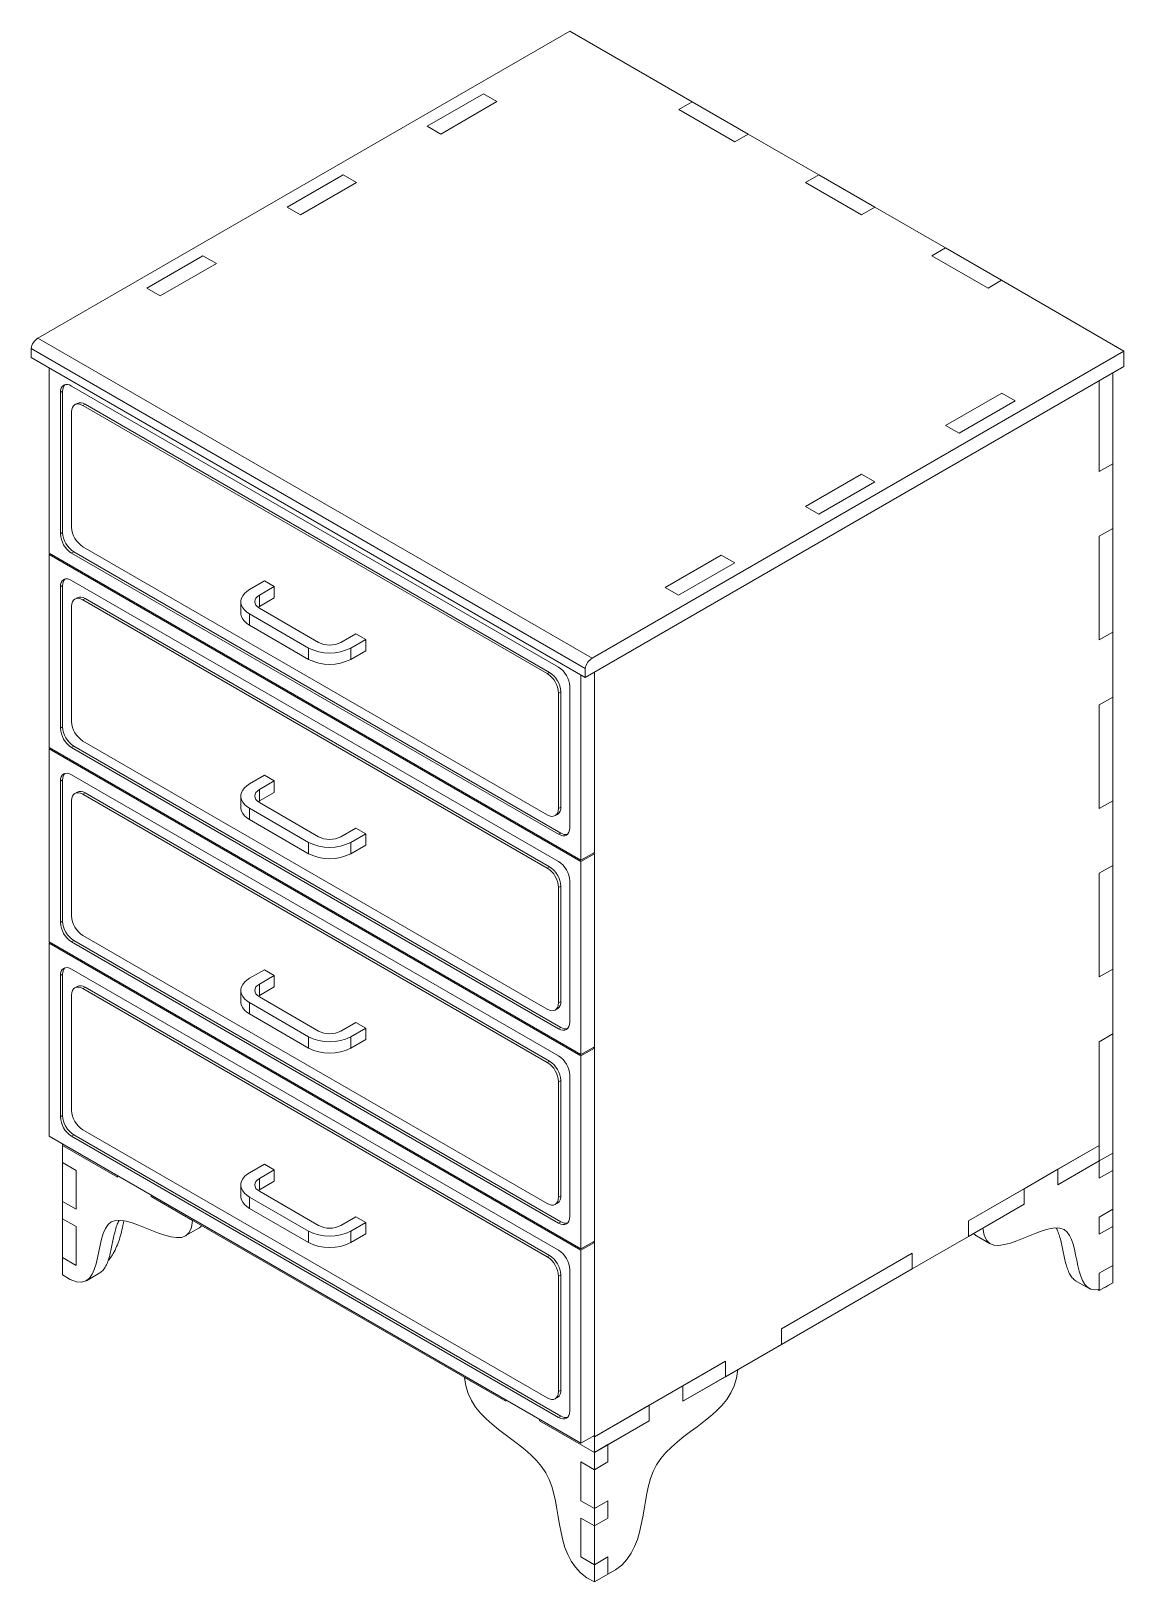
# Model space of a CAD drawing. Header units: millimetres. Extents: x -2066 to 5505, y -2840 to 3131.
# Drawn here: x 4719 to 5408, y 1525 to 2503 of the extents above; entities that cross this region are included whole.
import ezdxf

# ---------------------------------------------------------------- set-up
doc = ezdxf.new("R2010")
doc.units = ezdxf.units.MM

msp = doc.modelspace()

# ---------------------------------------------------------------- linework, layer by layer
at = {"color": 7, "linetype": 'Continuous', "lineweight": 15}
for p, q in [((4723.076, 2309.058), (5058.244, 2502.547)), ((5058.244, 2502.547), (5135.423, 2457.993)), ((4968.442, 2442.541), (5003.797, 2462.951)), ((5012.283, 2458.053), (5003.797, 2462.951)), ((4976.927, 2437.642), (5012.283, 2458.053)), ((5126.938, 2453.094), (5135.423, 2457.993)), ((5135.423, 2457.993), (5170.778, 2437.582)), ((5126.938, 2453.094), (5162.293, 2432.684)), ((4976.927, 2437.642), (4968.442, 2442.541)), ((5162.293, 2432.684), (5170.778, 2437.582)), ((5170.778, 2437.582), (5215.222, 2411.925)), ((4880.054, 2391.515), (4915.409, 2411.925)), ((4888.539, 2386.617), (4923.894, 2407.027)), ((4923.894, 2407.027), (4915.409, 2411.925)), ((5206.737, 2407.027), (5215.222, 2411.925)), ((5206.737, 2407.027), (5242.092, 2386.617)), ((5215.222, 2411.925), (5250.578, 2391.515)), ((4888.539, 2386.617), (4880.054, 2391.515)), ((5242.092, 2386.617), (5250.578, 2391.515)), ((5250.578, 2391.515), (5295.021, 2365.858)), ((5286.536, 2360.96), (5295.021, 2365.858)), ((5295.021, 2365.858), (5330.377, 2345.448)), ((4791.665, 2340.49), (4827.021, 2360.9)), ((4800.15, 2335.591), (4835.506, 2356.002)), ((4835.506, 2356.002), (4827.021, 2360.9)), ((5286.536, 2360.96), (5321.891, 2340.55)), ((4800.15, 2335.591), (4791.665, 2340.49)), ((5321.891, 2340.55), (5330.377, 2345.448)), ((5330.377, 2345.448), (5407.555, 2300.894)), ((5072.387, 2107.405), (4723.076, 2309.058)), ((5067.997, 2100.788), (4718.686, 2302.441)), ((4718.686, 2296.726), (4718.686, 2302.441)), ((5407.555, 2300.894), (5072.387, 2107.405)), ((5407.555, 2291.095), (5407.555, 2300.894)), ((5067.997, 2095.073), (4718.686, 2296.726)), ((4730.147, 2290.109), (4730.147, 2173.513)), ((5067.997, 2095.073), (5407.555, 2291.095)), ((5400.484, 2287.013), (5400.484, 2229.854)), ((5051.173, 2101.687), (4744.289, 2278.848)), ((5391.999, 2224.956), (5391.999, 2282.115)), ((4738.632, 2275.581), (4737.218, 2274.765)), ((4737.218, 2274.765), (4737.218, 2185.762)), ((4738.632, 2275.581), (4738.632, 2186.578)), ((4747.775, 2267.912), (4746.361, 2267.096)), ((5330.481, 2274.361), (5295.125, 2253.95)), ((5338.966, 2269.462), (5303.611, 2249.052)), ((5330.481, 2274.361), (5338.966, 2269.462)), ((4744.289, 2262.517), (4744.289, 2189.845)), ((4752.774, 2267.417), (4751.36, 2266.601)), ((5044.102, 2097.604), (4751.36, 2266.601)), ((5045.517, 2098.42), (4752.774, 2267.417)), ((5295.125, 2253.95), (5303.611, 2249.052)), ((5391.999, 2224.956), (5400.484, 2229.854)), ((5400.484, 2229.854), (5400.484, 2189.027)), ((5242.092, 2223.335), (5206.737, 2202.925)), ((5242.092, 2223.335), (5250.578, 2218.437)), ((5250.578, 2218.437), (5215.222, 2198.027)), ((5206.737, 2202.925), (5215.222, 2198.027)), ((4738.632, 2186.578), (4737.218, 2185.762)), ((5391.999, 2184.129), (5400.484, 2189.027)), ((5391.999, 2118.805), (5391.999, 2184.129)), ((5400.484, 2189.027), (5400.484, 2123.704)), ((4730.147, 2173.513), (5065.316, 1980.024)), ((4730.147, 2172.696), (4730.854, 2173.105)), ((5065.316, 1979.208), (4730.147, 2172.696)), ((4730.147, 2172.696), (4730.147, 2051.032)), ((4745.703, 2174.331), (4744.289, 2173.514)), ((4744.289, 2173.514), (5051.173, 1996.354)), ((4745.703, 2174.331), (5052.588, 1997.17)), ((4751.36, 2177.598), (5044.102, 2008.601)), ((5153.704, 2172.31), (5118.349, 2151.899)), ((5153.704, 2172.31), (5162.189, 2167.411)), ((5162.189, 2167.411), (5126.834, 2147.001)), ((4738.632, 2153.1), (4737.218, 2152.284)), ((4737.218, 2152.284), (4737.218, 2063.281)), ((4738.632, 2153.1), (4738.632, 2064.097)), ((5051.173, 1979.206), (4744.289, 2156.367)), ((4856.402, 2150.565), (4865.838, 2156.013)), ((4862.597, 2146.989), (4872.033, 2152.436)), ((4872.033, 2152.436), (4865.838, 2156.013)), ((4872.033, 2145.282), (4872.033, 2152.436)), ((5118.349, 2151.899), (5126.834, 2147.001)), ((4747.775, 2145.431), (4746.361, 2144.615)), ((4752.774, 2144.936), (4751.36, 2144.119)), ((5044.102, 1975.123), (4751.36, 2144.119)), ((5045.517, 1975.939), (4752.774, 2144.936)), ((4850.907, 2142.907), (4850.907, 2135.753)), ((4862.597, 2139.835), (4862.597, 2146.989)), ((4862.597, 2139.835), (4872.033, 2145.282)), ((4744.289, 2140.036), (4744.289, 2067.364)), ((4856.402, 2135.248), (4893.656, 2113.742)), ((4856.402, 2135.248), (4856.402, 2128.094)), ((4862.597, 2139.835), (4861.819, 2139.33)), ((4862.597, 2138.825), (4899.851, 2117.318)), ((4856.402, 2128.094), (4893.656, 2106.588)), ((4913.993, 2117.318), (4923.429, 2122.766)), ((4923.429, 2122.766), (4929.625, 2119.189)), ((5391.999, 2118.805), (5400.484, 2123.704)), ((5400.484, 2123.704), (5400.484, 2082.877)), ((4893.656, 2113.742), (4893.656, 2106.588)), ((4920.188, 2113.742), (4929.625, 2119.189)), ((4920.188, 2113.742), (4920.188, 2106.588)), ((4920.188, 2106.588), (4929.625, 2112.035)), ((4929.625, 2119.189), (4929.625, 2112.035)), ((5045.517, 2098.42), (5044.102, 2097.604)), ((5065.316, 1980.024), (5065.316, 2096.621)), ((5067.997, 2095.073), (5067.997, 2100.788)), ((5073.801, 1984.923), (5073.801, 2098.423)), ((5073.801, 1616.663), (5073.801, 2098.423)), ((5052.588, 2086.173), (5051.173, 2085.357)), ((5051.173, 2012.685), (5051.173, 2085.357)), ((5052.588, 2013.501), (5052.588, 2086.173)), ((5058.244, 2000.437), (5058.244, 2089.44)), ((5391.999, 2077.978), (5400.484, 2082.877)), ((5400.484, 2082.877), (5400.484, 2017.554)), ((5391.999, 2012.655), (5391.999, 2077.978)), ((4738.632, 2064.097), (4737.218, 2063.281)), ((4751.36, 2055.116), (5044.102, 1886.12)), ((4730.147, 2051.032), (5065.316, 1857.543)), ((4730.147, 2050.215), (4730.854, 2050.624)), ((5065.316, 1856.727), (4730.147, 2050.215)), ((4730.147, 2050.215), (4730.147, 1928.551)), ((4745.703, 2051.85), (4744.289, 2051.033)), ((4744.289, 2051.033), (5051.173, 1873.873)), ((4745.703, 2051.85), (5052.588, 1874.689)), ((5051.173, 1856.725), (4744.289, 2033.886)), ((4856.402, 2028.084), (4865.838, 2033.531)), ((4872.033, 2029.955), (4865.838, 2033.531)), ((4738.632, 2030.619), (4737.218, 2029.802)), ((4737.218, 2029.802), (4737.218, 1940.799)), ((4738.632, 2030.619), (4738.632, 1941.616)), ((4862.597, 2024.508), (4872.033, 2029.955)), ((4862.597, 2017.353), (4862.597, 2024.508)), ((4872.033, 2022.801), (4872.033, 2029.955)), ((4744.289, 2017.555), (4744.289, 1944.883)), ((4747.775, 2022.95), (4746.361, 2022.133)), ((4752.774, 2022.455), (4751.36, 2021.638)), ((5044.102, 1852.642), (4751.36, 2021.638)), ((5045.517, 1853.458), (4752.774, 2022.455)), ((4850.907, 2020.426), (4850.907, 2013.271)), ((4862.597, 2017.353), (4861.819, 2016.848)), ((4862.597, 2017.353), (4872.033, 2022.801)), ((4862.597, 2016.343), (4899.851, 1994.837)), ((5052.588, 2013.501), (5051.173, 2012.685)), ((5391.999, 2012.655), (5400.484, 2017.554)), ((5400.484, 2017.554), (5400.484, 1976.727)), ((4856.402, 2012.767), (4893.656, 1991.261)), ((4856.402, 2012.767), (4856.402, 2005.613)), ((4856.402, 2005.613), (4893.656, 1984.107)), ((5049.102, 2008.106), (5050.516, 2008.922)), ((4913.993, 1994.837), (4923.429, 2000.285)), ((4920.188, 1991.261), (4929.625, 1996.708)), ((4923.429, 2000.285), (4929.625, 1996.708)), ((4929.625, 1996.708), (4929.625, 1989.554)), ((5052.588, 1997.17), (5051.173, 1996.354)), ((4893.656, 1991.261), (4893.656, 1984.107)), ((4920.188, 1991.261), (4920.188, 1984.107)), ((4920.188, 1984.107), (4929.625, 1989.554)), ((5065.316, 1980.024), (5073.801, 1984.923)), ((5065.316, 1979.208), (5073.801, 1984.106)), ((5073.801, 1984.106), (5073.094, 1984.514)), ((5073.801, 1862.442), (5073.801, 1984.106)), ((5045.517, 1975.939), (5044.102, 1975.123)), ((5065.316, 1857.543), (5065.316, 1979.208)), ((5391.999, 1971.828), (5400.484, 1976.727)), ((5400.484, 1976.727), (5400.484, 1911.403)), ((5058.244, 1877.956), (5058.244, 1966.959)), ((5391.999, 1906.505), (5391.999, 1971.828)), ((5052.588, 1963.692), (5051.173, 1962.876)), ((5051.173, 1890.203), (5051.173, 1962.876)), ((5052.588, 1891.02), (5052.588, 1963.692)), ((4738.632, 1941.616), (4737.218, 1940.799)), ((4730.147, 1928.551), (5065.316, 1735.062)), ((4730.147, 1927.734), (4730.854, 1928.142)), ((5065.316, 1734.245), (4730.147, 1927.734)), ((4730.147, 1927.734), (4730.147, 1806.07)), ((4745.703, 1929.368), (4744.289, 1928.552)), ((4744.289, 1928.552), (5051.173, 1751.391)), ((4745.703, 1929.368), (5052.588, 1752.208)), ((4751.36, 1932.635), (5044.102, 1763.639)), ((4738.632, 1908.138), (4737.218, 1907.321)), ((4737.218, 1907.321), (4737.218, 1818.318)), ((4738.632, 1908.138), (4738.632, 1819.135)), ((5051.173, 1734.244), (4744.289, 1911.405)), ((4856.402, 1905.603), (4865.838, 1911.05)), ((4862.597, 1902.026), (4872.033, 1907.474)), ((4872.033, 1907.474), (4865.838, 1911.05)), ((4872.033, 1900.32), (4872.033, 1907.474)), ((5391.999, 1906.505), (5400.484, 1911.403)), ((5400.484, 1911.403), (5400.484, 1870.576)), ((4747.775, 1900.469), (4746.361, 1899.652)), ((4752.774, 1899.974), (4751.36, 1899.157)), ((5044.102, 1730.161), (4751.36, 1899.157)), ((5045.517, 1730.977), (4752.774, 1899.974)), ((4850.907, 1897.944), (4850.907, 1890.79)), ((4862.597, 1894.872), (4862.597, 1902.026)), ((4862.597, 1894.872), (4872.033, 1900.32)), ((4744.289, 1895.074), (4744.289, 1822.402)), ((4856.402, 1890.286), (4893.656, 1868.78)), ((4856.402, 1890.286), (4856.402, 1883.132)), ((4862.597, 1894.872), (4861.819, 1894.367)), ((4862.597, 1893.862), (4899.851, 1872.356)), ((5049.102, 1885.625), (5050.516, 1886.441)), ((5052.588, 1891.02), (5051.173, 1890.203)), ((4856.402, 1883.132), (4893.656, 1861.626)), ((4913.993, 1872.356), (4923.429, 1877.803)), ((4923.429, 1877.803), (4929.625, 1874.227)), ((4893.656, 1868.78), (4893.656, 1861.626)), ((4920.188, 1868.78), (4929.625, 1874.227)), ((4920.188, 1868.78), (4920.188, 1861.626)), ((4920.188, 1861.626), (4929.625, 1867.073)), ((4929.625, 1874.227), (4929.625, 1867.073)), ((5052.588, 1874.689), (5051.173, 1873.873)), ((5391.999, 1865.678), (5400.484, 1870.576)), ((5400.484, 1870.576), (5400.484, 1795.455)), ((5065.316, 1857.543), (5073.801, 1862.442)), ((5065.316, 1856.727), (5073.801, 1861.625)), ((5073.801, 1861.625), (5073.094, 1862.033)), ((5073.801, 1739.96), (5073.801, 1861.625)), ((5391.999, 1800.355), (5391.999, 1865.678)), ((5391.999, 1865.678), (5391.999, 1790.556)), ((5045.517, 1853.458), (5044.102, 1852.642)), ((5065.316, 1735.062), (5065.316, 1856.727)), ((5052.588, 1841.211), (5051.173, 1840.394)), ((5051.173, 1767.722), (5051.173, 1840.394)), ((5052.588, 1768.539), (5052.588, 1841.211)), ((5058.244, 1755.475), (5058.244, 1844.478)), ((4738.632, 1819.135), (4737.218, 1818.318)), ((4751.36, 1810.154), (5044.102, 1641.158)), ((4730.147, 1806.07), (5065.316, 1612.581)), ((4738.632, 1801.171), (4738.632, 1800.353)), ((4738.632, 1800.353), (4738.632, 1789.466)), ((4773.202, 1780.396), (4738.632, 1800.353)), ((4745.703, 1806.887), (4744.289, 1806.071)), ((4744.289, 1806.071), (5051.173, 1628.91)), ((4745.703, 1806.887), (5052.588, 1629.727)), ((5309.503, 1752.731), (5391.999, 1800.355)), ((5365.914, 1785.296), (5391.999, 1800.355)), ((5391.999, 1790.556), (5391.999, 1800.355)), ((4747.117, 1784.567), (4738.632, 1789.466)), ((4738.632, 1764.97), (4738.632, 1789.466)), ((4856.402, 1783.122), (4865.838, 1788.569)), ((4872.033, 1784.993), (4865.838, 1788.569)), ((5391.999, 1790.556), (5365.914, 1775.498)), ((5400.484, 1795.455), (5391.999, 1790.556)), ((5391.999, 1790.556), (5391.999, 1779.669)), ((5400.484, 1795.455), (5400.484, 1784.567)), ((4747.117, 1760.071), (4747.117, 1784.567)), ((4773.202, 1780.396), (4773.202, 1781.214)), ((4862.597, 1779.545), (4872.033, 1784.993)), ((4862.597, 1772.391), (4862.597, 1779.545)), ((4872.033, 1777.839), (4872.033, 1784.993)), ((5344.701, 1773.05), (5365.914, 1785.296)), ((5365.914, 1775.498), (5365.914, 1785.296)), ((5391.999, 1779.669), (5400.484, 1784.567)), ((5400.484, 1760.071), (5400.484, 1784.567)), ((4850.907, 1775.463), (4850.907, 1768.309)), ((4862.597, 1772.391), (4861.819, 1771.886)), ((4862.597, 1772.391), (4872.033, 1777.839)), ((4862.597, 1771.381), (4899.851, 1749.875)), ((5309.503, 1752.731), (5344.701, 1773.05)), ((5344.701, 1763.251), (5344.701, 1773.05)), ((4747.117, 1760.071), (4738.632, 1764.97)), ((4738.632, 1764.97), (4738.632, 1754.082)), ((4794.416, 1768.15), (4794.416, 1768.968)), ((4820.501, 1753.091), (4794.416, 1768.15)), ((4794.416, 1768.15), (5018.017, 1639.067)), ((4856.402, 1767.805), (4893.656, 1746.298)), ((4856.402, 1767.805), (4856.402, 1760.651)), ((4856.402, 1760.651), (4893.656, 1739.144)), ((5049.102, 1763.144), (5050.516, 1763.96)), ((5052.588, 1768.539), (5051.173, 1767.722)), ((5309.503, 1742.932), (5344.701, 1763.251)), ((5344.701, 1763.251), (5318.616, 1748.193)), ((5400.484, 1760.071), (5391.999, 1755.173)), ((5400.484, 1760.071), (5400.484, 1749.184)), ((4747.117, 1749.184), (4738.632, 1754.082)), ((4738.632, 1729.586), (4738.632, 1754.082)), ((4913.993, 1749.875), (4923.429, 1755.322)), ((4920.188, 1746.298), (4929.625, 1751.746)), ((4923.429, 1755.322), (4929.625, 1751.746)), ((4929.625, 1751.746), (4929.625, 1744.592)), ((5052.588, 1752.208), (5051.173, 1751.391)), ((5309.503, 1742.932), (5309.503, 1752.731)), ((5391.999, 1755.173), (5391.999, 1744.285)), ((4747.117, 1724.688), (4747.117, 1749.184)), ((4815.948, 1743.288), (4824.433, 1748.186)), ((4893.656, 1746.298), (4893.656, 1739.144)), ((4920.188, 1746.298), (4920.188, 1739.144)), ((4920.188, 1739.144), (4929.625, 1744.592)), ((5065.316, 1735.062), (5073.801, 1739.96)), ((5274.148, 1722.522), (5309.503, 1742.932)), ((5314.684, 1743.288), (5323.169, 1738.389)), ((5391.999, 1744.285), (5400.484, 1749.184)), ((5400.484, 1724.688), (5400.484, 1749.184)), ((5045.517, 1730.977), (5044.102, 1730.161)), ((5065.316, 1734.245), (5073.801, 1739.144)), ((5065.316, 1612.581), (5065.316, 1734.245)), ((5073.801, 1739.144), (5073.094, 1739.552)), ((5073.801, 1617.479), (5073.801, 1739.144)), ((5191.652, 1684.697), (5274.148, 1732.321)), ((5274.148, 1732.321), (5274.148, 1722.522)), ((4747.117, 1724.688), (4738.632, 1729.586)), ((4738.632, 1729.586), (4738.632, 1718.699)), ((5058.244, 1632.994), (5058.244, 1721.997)), ((5191.652, 1674.898), (5274.148, 1722.522)), ((5400.484, 1724.688), (5391.999, 1719.789)), ((5400.484, 1724.688), (5400.484, 1713.8)), ((4753.559, 1715.065), (4762.044, 1719.963)), ((5052.588, 1718.73), (5051.173, 1717.913)), ((5051.173, 1645.241), (5051.173, 1717.913)), ((5052.588, 1646.058), (5052.588, 1718.73)), ((5377.072, 1715.065), (5385.558, 1710.166)), ((5391.999, 1719.789), (5391.999, 1709.568)), ((5391.999, 1719.789), (5391.999, 1708.902)), ((5391.999, 1708.902), (5400.484, 1713.8)), ((5395.01, 1710.64), (5400.484, 1713.8)), ((5391.999, 1708.902), (5391.032, 1709.427)), ((5191.652, 1674.898), (5191.652, 1684.697)), ((5156.297, 1654.488), (5191.652, 1674.898)), ((5073.801, 1616.663), (5156.297, 1664.287)), ((5129.584, 1648.866), (5156.297, 1664.287)), ((5156.297, 1664.287), (5156.297, 1654.488)), ((5018.017, 1639.067), (4991.932, 1654.126)), ((5164.154, 1659.024), (5129.584, 1639.067)), ((5129.584, 1639.067), (5156.297, 1654.488)), ((5052.588, 1646.058), (5051.173, 1645.241)), ((5108.371, 1636.62), (5129.584, 1648.866)), ((5129.584, 1639.067), (5129.584, 1648.866)), ((5018.017, 1639.067), (5018.017, 1639.885)), ((5049.102, 1640.663), (5050.516, 1641.479)), ((5073.801, 1616.663), (5108.371, 1636.62)), ((5108.371, 1626.821), (5108.371, 1636.62)), ((5039.231, 1626.821), (5039.231, 1627.639)), ((5073.801, 1606.864), (5039.231, 1626.821)), ((5052.588, 1629.727), (5051.173, 1628.91)), ((5073.801, 1606.864), (5108.371, 1626.821)), ((5108.371, 1626.821), (5082.286, 1611.763)), ((5065.316, 1612.581), (5073.801, 1617.479)), ((5073.094, 1617.071), (5073.801, 1616.663)), ((5073.801, 1606.864), (5073.801, 1616.663)), ((5082.286, 1611.763), (5073.801, 1606.864)), ((5073.801, 1595.977), (5073.801, 1606.864)), ((5082.286, 1611.763), (5082.286, 1600.875)), ((5065.316, 1600.875), (5073.801, 1595.977)), ((5065.316, 1600.875), (5065.316, 1576.379)), ((5082.286, 1600.875), (5073.801, 1595.977)), ((5073.801, 1595.977), (5073.801, 1571.481)), ((5065.316, 1576.379), (5073.801, 1571.481)), ((5073.801, 1571.481), (5082.286, 1576.379)), ((5082.286, 1576.379), (5082.286, 1565.492)), ((5065.316, 1565.492), (5073.801, 1560.594)), ((5065.316, 1565.492), (5065.316, 1540.996)), ((5073.801, 1560.594), (5073.801, 1571.481)), ((5082.286, 1565.492), (5073.801, 1560.594)), ((5073.801, 1560.594), (5073.801, 1536.097)), ((5065.316, 1540.996), (5073.801, 1536.097)), ((5073.801, 1536.097), (5082.286, 1540.996)), ((5073.801, 1525.21), (5073.801, 1536.097)), ((5082.286, 1540.996), (5082.286, 1530.109)), ((5082.286, 1530.109), (5073.801, 1525.21))]:
    msp.add_line(p, q, dxfattribs=at)
at = {"color": 7, "linetype": 'Continuous', "lineweight": 15, "flags": 128}
for points in [[(4744.289, 2278.848), (4742.91, 2279.487), (4741.583, 2279.789), (4740.361, 2279.74), (4739.289, 2279.343), (4738.41, 2278.613), (4737.756, 2277.579), (4737.354, 2276.279), (4737.218, 2274.765)], [(4751.36, 2266.601), (4749.981, 2267.24), (4748.654, 2267.541), (4747.432, 2267.492), (4746.36, 2267.095), (4745.481, 2266.366), (4744.827, 2265.331), (4744.425, 2264.032), (4744.289, 2262.517)], [(4744.289, 2156.367), (4742.91, 2157.006), (4741.583, 2157.307), (4740.361, 2157.259), (4739.289, 2156.862), (4738.41, 2156.132), (4737.756, 2155.098), (4737.354, 2153.798), (4737.218, 2152.284)], [(4856.402, 2150.565), (4854.649, 2149.397), (4853.201, 2148.097), (4852.089, 2146.692), (4851.335, 2145.209), (4850.954, 2143.679), (4850.954, 2142.134), (4851.335, 2140.604), (4852.089, 2139.122), (4853.201, 2137.716), (4854.649, 2136.416), (4856.402, 2135.248)], [(4751.36, 2144.119), (4749.981, 2144.759), (4748.654, 2145.06), (4747.432, 2145.011), (4746.36, 2144.614), (4745.481, 2143.885), (4744.827, 2142.85), (4744.425, 2141.551), (4744.289, 2140.036)], [(4862.597, 2146.989), (4861.353, 2146.114), (4860.429, 2145.116), (4859.86, 2144.033), (4859.668, 2142.907), (4859.86, 2141.78), (4860.429, 2140.697), (4861.353, 2139.699), (4862.597, 2138.825)], [(4850.907, 2135.753), (4850.954, 2134.98), (4851.335, 2133.45), (4852.089, 2131.968), (4853.201, 2130.562), (4854.649, 2129.262), (4856.402, 2128.094)], [(4744.289, 2033.886), (4742.91, 2034.525), (4741.583, 2034.826), (4740.361, 2034.778), (4739.289, 2034.381), (4738.41, 2033.651), (4737.756, 2032.616), (4737.354, 2031.317), (4737.218, 2029.802)], [(4856.402, 2028.084), (4854.649, 2026.916), (4853.201, 2025.616), (4852.089, 2024.21), (4851.335, 2022.728), (4850.954, 2021.198), (4850.954, 2019.653), (4851.335, 2018.123), (4852.089, 2016.641), (4853.201, 2015.235), (4854.649, 2013.935), (4856.402, 2012.767)], [(4862.597, 2024.508), (4861.353, 2023.633), (4860.429, 2022.635), (4859.86, 2021.552), (4859.668, 2020.426), (4859.86, 2019.299), (4860.429, 2018.216), (4861.353, 2017.218), (4862.597, 2016.343)], [(4751.36, 2021.638), (4749.981, 2022.278), (4748.654, 2022.579), (4747.432, 2022.53), (4746.36, 2022.133), (4745.481, 2021.403), (4744.827, 2020.369), (4744.425, 2019.07), (4744.289, 2017.555)], [(4850.907, 2013.271), (4850.954, 2012.499), (4851.335, 2010.969), (4852.089, 2009.486), (4853.201, 2008.081), (4854.649, 2006.781), (4856.402, 2005.613)], [(5044.102, 2008.601), (5045.482, 2007.962), (5046.808, 2007.661), (5048.031, 2007.709), (5049.102, 2008.106), (5049.982, 2008.836), (5050.635, 2009.87), (5051.038, 2011.17), (5051.173, 2012.685)], [(5051.173, 1996.354), (5052.553, 1995.714), (5053.879, 1995.413), (5055.102, 1995.462), (5056.173, 1995.859), (5057.053, 1996.589), (5057.706, 1997.623), (5058.109, 1998.923), (5058.244, 2000.437)], [(4744.289, 1911.405), (4742.91, 1912.044), (4741.583, 1912.345), (4740.361, 1912.296), (4739.289, 1911.899), (4738.41, 1911.17), (4737.756, 1910.135), (4737.354, 1908.836), (4737.218, 1907.321)], [(4751.36, 1899.157), (4749.981, 1899.797), (4748.654, 1900.098), (4747.432, 1900.049), (4746.36, 1899.652), (4745.481, 1898.922), (4744.827, 1897.888), (4744.425, 1896.588), (4744.289, 1895.074)], [(4856.402, 1905.603), (4854.649, 1904.435), (4853.201, 1903.135), (4852.089, 1901.729), (4851.335, 1900.247), (4850.954, 1898.717), (4850.954, 1897.172), (4851.335, 1895.642), (4852.089, 1894.159), (4853.201, 1892.754), (4854.649, 1891.454), (4856.402, 1890.286)], [(4862.597, 1902.026), (4861.353, 1901.152), (4860.429, 1900.154), (4859.86, 1899.071), (4859.668, 1897.944), (4859.86, 1896.818), (4860.429, 1895.735), (4861.353, 1894.737), (4862.597, 1893.862)], [(4850.907, 1890.79), (4850.954, 1890.018), (4851.335, 1888.488), (4852.089, 1887.005), (4853.201, 1885.6), (4854.649, 1884.3), (4856.402, 1883.132)], [(5044.102, 1886.12), (5045.482, 1885.481), (5046.808, 1885.179), (5048.031, 1885.228), (5049.102, 1885.625), (5049.982, 1886.355), (5050.635, 1887.389), (5051.038, 1888.689), (5051.173, 1890.203)], [(5051.173, 1873.873), (5052.553, 1873.233), (5053.879, 1872.932), (5055.102, 1872.981), (5056.173, 1873.378), (5057.053, 1874.107), (5057.706, 1875.142), (5058.109, 1876.441), (5058.244, 1877.956)], [(4856.402, 1783.122), (4854.649, 1781.954), (4853.201, 1780.654), (4852.089, 1779.248), (4851.335, 1777.765), (4850.954, 1776.236), (4850.954, 1774.691), (4851.335, 1773.161), (4852.089, 1771.678), (4853.201, 1770.273), (4854.649, 1768.973), (4856.402, 1767.805)], [(4862.597, 1779.545), (4861.353, 1778.67), (4860.429, 1777.672), (4859.86, 1776.589), (4859.668, 1775.463), (4859.86, 1774.337), (4860.429, 1773.254), (4861.353, 1772.256), (4862.597, 1771.381)], [(4850.907, 1768.309), (4850.954, 1767.537), (4851.335, 1766.007), (4852.089, 1764.524), (4853.201, 1763.119), (4854.649, 1761.819), (4856.402, 1760.651)], [(5044.102, 1763.639), (5045.482, 1762.999), (5046.808, 1762.698), (5048.031, 1762.747), (5049.102, 1763.144), (5049.982, 1763.874), (5050.635, 1764.908), (5051.038, 1766.208), (5051.173, 1767.722)], [(5051.173, 1751.391), (5052.553, 1750.752), (5053.879, 1750.451), (5055.102, 1750.5), (5056.173, 1750.897), (5057.053, 1751.626), (5057.706, 1752.661), (5058.109, 1753.96), (5058.244, 1755.475)], [(5044.102, 1641.158), (5045.482, 1640.518), (5046.808, 1640.217), (5048.031, 1640.266), (5049.102, 1640.663), (5049.982, 1641.393), (5050.635, 1642.427), (5051.038, 1643.727), (5051.173, 1645.241)], [(5051.173, 1628.91), (5052.553, 1628.271), (5053.879, 1627.97), (5055.102, 1628.019), (5056.173, 1628.415), (5057.053, 1629.145), (5057.706, 1630.18), (5058.109, 1631.479), (5058.244, 1632.994)]]:
    msp.add_lwpolyline(points, dxfattribs=at)
at = {"color": 7, "linetype": 'Continuous', "lineweight": 15}
for centre, radius, start, end in [((4728.486, 2300.705), 9.952, 122.928429, 169.950871), ((4744.001, 2276.008), 5.385, 137.237402, 184.545876), ((4749.845, 2263.328), 5.03, 54.382423, 114.307119), ((4759.641, 2190.544), 15.368, 182.605478, 237.394522), ((4752.57, 2186.46), 15.368, 182.605478, 237.394522), ((4753.984, 2187.277), 15.368, 182.605478, 237.394522), ((4744.001, 2153.527), 5.385, 137.237403, 184.545876), ((4749.845, 2140.847), 5.03, 54.382423, 114.307119), ((4906.922, 2139.217), 28.722, 242.491426, 297.508574), ((4906.922, 2130.965), 15.37, 242.609672, 297.390328), ((4906.922, 2132.063), 28.722, 242.491426, 297.508574), ((5042.892, 2088.741), 15.368, 2.605478, 57.394522), ((5077.796, 2099.052), 9.952, 122.928429, 169.950871), ((5035.821, 2084.658), 15.368, 2.605478, 57.394522), ((5037.235, 2085.474), 15.368, 2.605478, 57.394522), ((4752.57, 2063.979), 15.368, 182.605478, 237.394522), ((4753.984, 2064.796), 15.368, 182.605478, 237.394522), ((4759.641, 2068.063), 15.368, 182.605478, 237.394522), ((4744.001, 2031.046), 5.385, 137.237403, 184.545876), ((4749.845, 2018.366), 5.03, 54.382423, 114.307119), ((5047.688, 2012.96), 4.93, 305.013333, 6.298848), ((4906.922, 2008.484), 15.37, 242.609672, 297.390328), ((5055.641, 2001.605), 5.384, 235.457446, 282.760044), ((4906.922, 2016.736), 28.722, 242.491426, 297.508574), ((4906.922, 2009.582), 28.722, 242.491426, 297.508574), ((5035.821, 1962.177), 15.368, 2.605478, 57.394522), ((5037.235, 1962.993), 15.368, 2.605478, 57.394522), ((5042.892, 1966.26), 15.368, 2.605478, 57.394522), ((4752.57, 1941.498), 15.368, 182.605478, 237.394522), ((4753.984, 1942.314), 15.368, 182.605478, 237.394522), ((4759.641, 1945.581), 15.368, 182.605478, 237.394522), ((4744.001, 1908.565), 5.385, 137.237403, 184.545876), ((4749.845, 1895.885), 5.03, 54.382423, 114.307119), ((5047.688, 1890.479), 4.93, 305.013333, 6.298848), ((4906.922, 1894.255), 28.722, 242.491426, 297.508574), ((4906.922, 1886.003), 15.37, 242.609672, 297.390328), ((5055.641, 1879.124), 5.384, 235.457446, 282.760044), ((4906.922, 1887.101), 28.722, 242.491426, 297.508574), ((5035.821, 1839.696), 15.368, 2.605478, 57.394522), ((5037.235, 1840.512), 15.368, 2.605478, 57.394522), ((5042.892, 1843.779), 15.368, 2.605478, 57.394522), ((4752.57, 1819.017), 15.368, 182.605478, 237.394522), ((4753.984, 1819.833), 15.368, 182.605478, 237.394522), ((4759.641, 1823.1), 15.368, 182.605478, 237.394522), ((5047.688, 1767.998), 4.93, 305.013333, 6.298848), ((4906.922, 1763.522), 15.37, 242.609672, 297.390328), ((5055.641, 1756.643), 5.384, 235.457446, 282.760044), ((4906.922, 1771.774), 28.722, 242.491426, 297.508574), ((4906.922, 1764.619), 28.722, 242.491426, 297.508574), ((5035.821, 1717.215), 15.368, 2.605478, 57.394522), ((5037.235, 1718.031), 15.368, 2.605478, 57.394522), ((5042.892, 1721.298), 15.368, 2.605478, 57.394522), ((5047.688, 1645.517), 4.93, 305.013333, 6.298848), ((5055.641, 1634.162), 5.384, 235.457446, 282.760044)]:
    msp.add_arc(centre, radius, start, end, dxfattribs=at)
for points, knots in [([(4738.632, 1718.699), (4766.206, 1699.771), (4747.285, 1792.224), (4818.618, 1725.575), (4820.501, 1753.091)], [0, 0, 0, 0, 0.4890418, 1, 1, 1, 1]), ([(4762.041, 1719.967), (4762.788, 1720.516), (4764.316, 1721.64), (4765.972, 1724.334), (4767.313, 1727.548), (4768.379, 1731.214), (4769.28, 1735.152), (4770.103, 1739.216), (4770.934, 1743.257), (4771.881, 1747.102), (4772.918, 1750.493), (4773.872, 1752.342), (4774.298, 1753.167)], [0, 0, 0, 0, 0.0905575, 0.1853024, 0.2845757, 0.3881573, 0.4948884, 0.603093, 0.7108821, 0.816402, 0.9180948, 1, 1, 1, 1]), ([(4777.215, 1752.934), (4777.087, 1752.225), (4776.668, 1749.898), (4775.791, 1745.966), (4774.465, 1741.202), (4772.773, 1736.592), (4770.728, 1732.511), (4768.853, 1729.517), (4767.662, 1728.135), (4767.285, 1727.698)], [0, 0, 0, 0, 0.0838182, 0.2751192, 0.4584631, 0.6334438, 0.8024451, 0.9375045, 1, 1, 1, 1]), ([(4824.424, 1748.199), (4825.046, 1748.558), (4825.744, 1748.963), (4826.214, 1749.683), (4826.266, 1749.763)], [0, 0, 0, 0, 0.888739, 1, 1, 1, 1]), ([(5318.616, 1748.193), (5320.498, 1720.676), (5387.616, 1783.388), (5374.831, 1705.244), (5391.999, 1709.568)], [0, 0, 0, 0, 0.51095821, 0.94090865, 0.94090865, 0.94090865, 0.94090865]), ([(5312.85, 1744.865), (5312.903, 1744.784), (5313.372, 1744.064), (5314.071, 1743.66), (5314.692, 1743.301)], [0, 0, 0, 0, 0.111261, 1, 1, 1, 1]), ([(5364.818, 1748.269), (5365.244, 1747.444), (5366.199, 1745.595), (5367.235, 1742.204), (5368.182, 1738.359), (5369.014, 1734.318), (5369.837, 1730.254), (5370.738, 1726.316), (5371.804, 1722.65), (5373.145, 1719.436), (5374.8, 1716.741), (5376.328, 1715.618), (5377.075, 1715.069)], [0, 0, 0, 0, 0.0819052, 0.183598, 0.2891179, 0.396907, 0.5051116, 0.6118427, 0.7154243, 0.8146976, 0.9094425, 1, 1, 1, 1]), ([(4991.932, 1654.126), (4993.815, 1624.436), (5065.148, 1608.726), (5046.227, 1538.119), (5073.801, 1525.21)], [0, 0, 0, 0, 0.5109582, 1, 1, 1, 1]), ([(5082.286, 1530.109), (5109.86, 1543.017), (5090.939, 1613.625), (5162.272, 1629.334), (5164.154, 1659.024)], [0, 0, 0, 0, 0.4890418, 1, 1, 1, 1])]:
    msp.add_open_spline(points, degree=3, knots=knots, dxfattribs=at)
msp.add_open_spline([(5395.01, 1710.64), (5396.654, 1711.378), (5398.471, 1712.418), (5400.484, 1713.8)], degree=3, dxfattribs=at)

doc.saveas('drawing.dxf')
